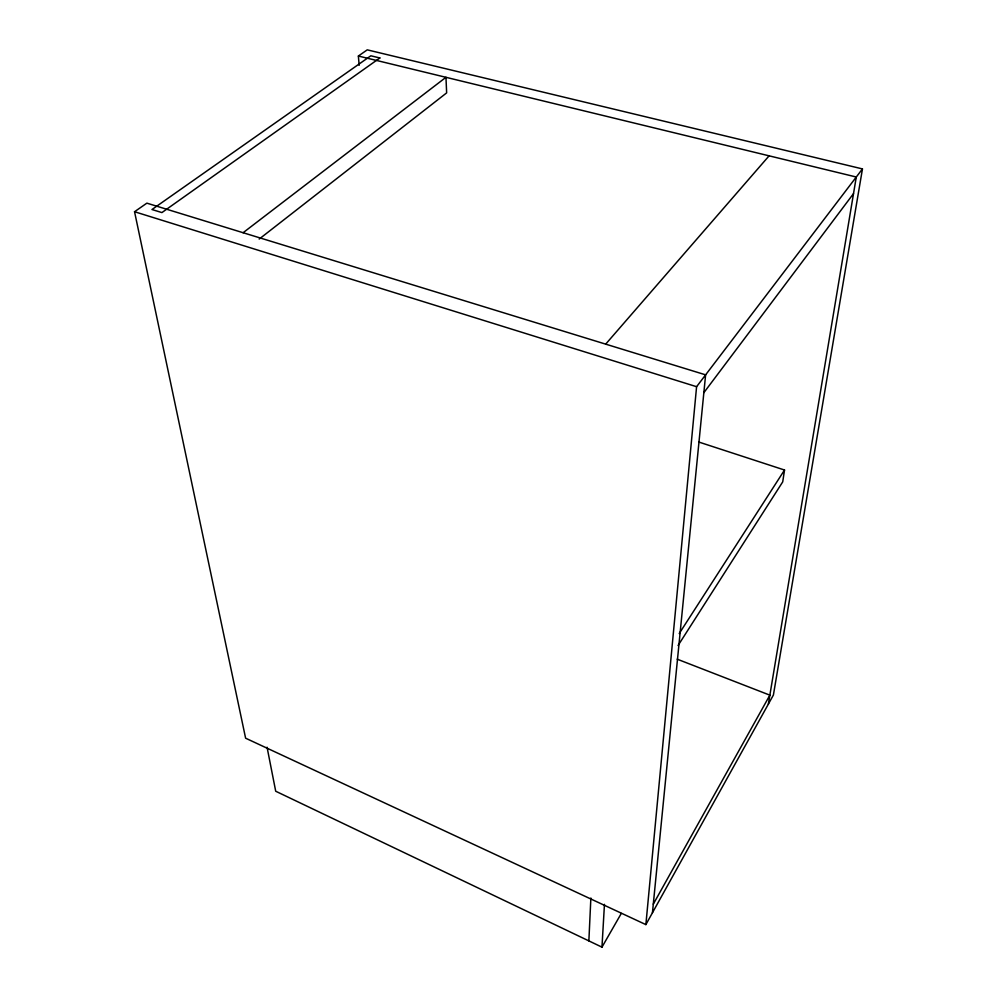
<?xml version="1.0" encoding="UTF-8"?>
<svg xmlns="http://www.w3.org/2000/svg" width="997" height="997" viewBox="0 0 997 997"><rect width="100%" height="100%" fill="white"/><g stroke="black" fill="none" stroke-linecap="round" stroke-linejoin="round"><path stroke-width="1.5" d="M588.866 940.894L590.872 898.035M267.059 747.227L275.708 791.232L601.964 947.15L604.456 904.354M652.437 912.791L705.614 374.847L146.871 203.151L134.545 211.725L245.611 738.191L645.869 924.605L696.591 386.699L862.455 168.917L367.257 49.85L358.372 56.031L359.169 65.316M698.885 442.07L784.527 470.023L782.72 481.875L678.06 645.533M768.375 704.056L856.286 177.017L358.372 56.031M862.455 168.917L773.398 695.034L645.869 924.605M653.297 904.167L769.858 695.158L677.187 659.167M601.964 947.15L621.305 913.414M679.219 633.569L784.527 470.023M703.857 392.668L853.519 193.605M605.678 344.139L769.098 155.831M259.195 239.068L446.644 92.883L445.958 77.317L243.094 232.725M134.545 211.725L696.591 386.699M379.882 57.976L161.913 212.585L151.98 209.52L370.834 55.795L379.882 57.976"/></g></svg>
